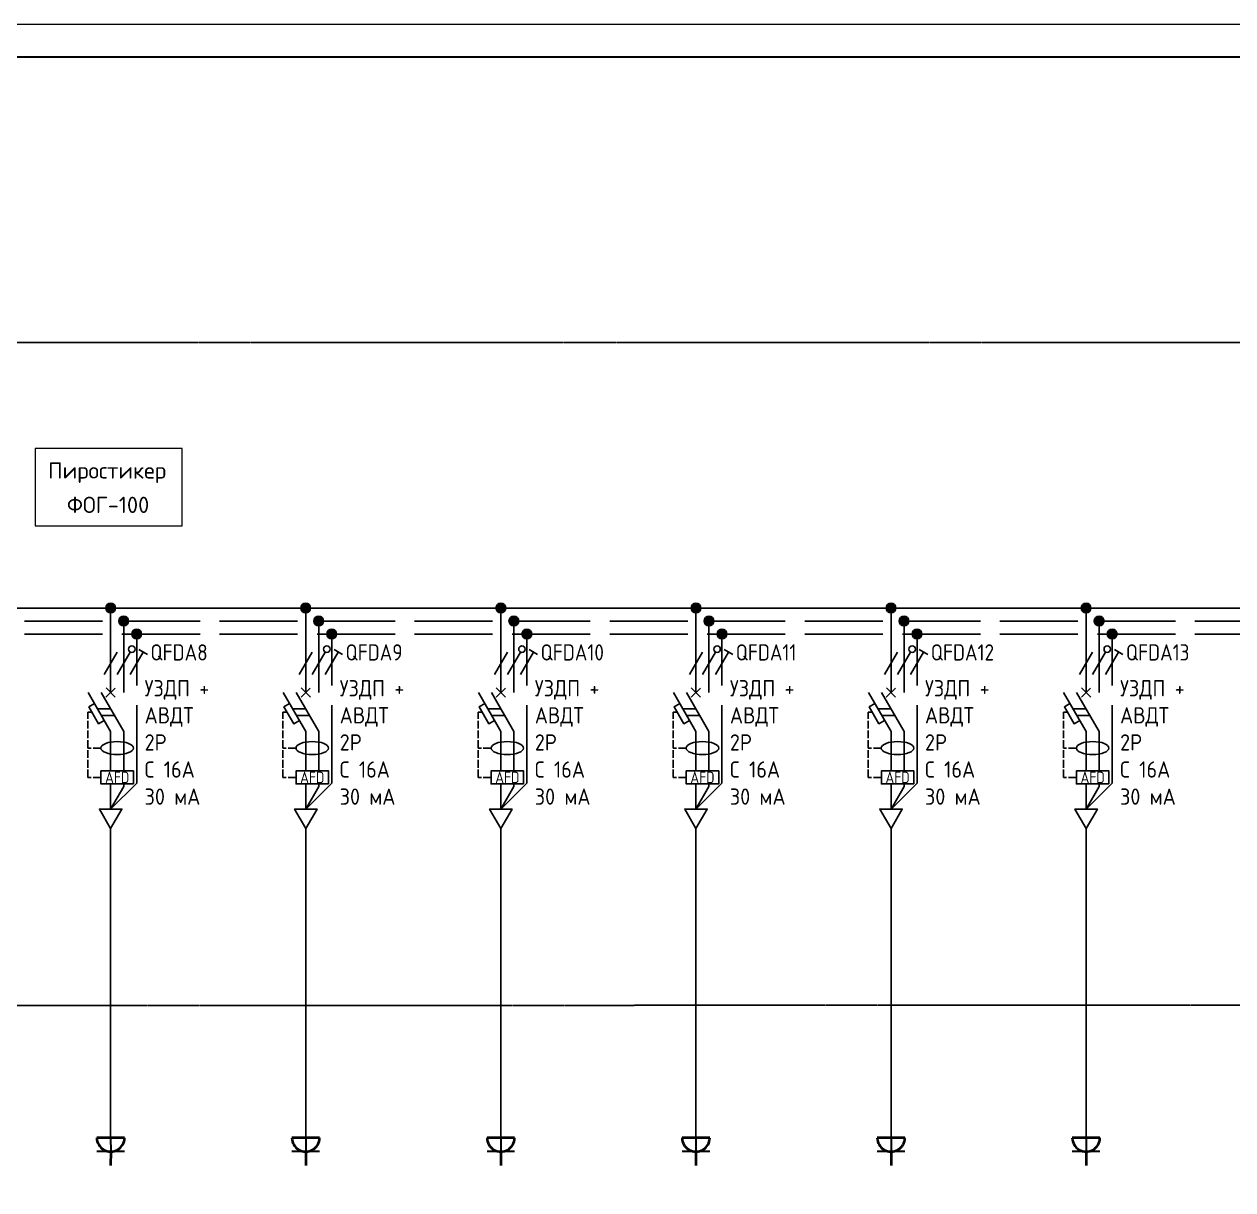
# Model space of a CAD drawing. Header units: millimetres. Extents: x -32 to 417638015, y -35 to 175284279.
# Drawn here: x 456575 to 475161, y 44321 to 62248 of the extents above; entities that cross this region are included whole.
import ezdxf
from ezdxf.enums import TextEntityAlignment as Align

# ---------------------------------------------------------------- set-up
doc = ezdxf.new("R2010")
doc.units = ezdxf.units.MM
doc.linetypes.add('ACAD_ISO02W100', pattern=[15, 12, -3])
doc.linetypes.add('DASHED2', pattern=[0.375, 0.25, -0.125])
for name, color, linetype in [('4_Однолинейная схема', 7, 'Continuous'), ('A-HATCH-WALL', 7, 'Continuous'), ('RAMKA', 7, 'Continuous')]:
    doc.layers.add(name, color=color, linetype=linetype)
doc.layers.add('A-ANNO-NOTE', color=7, linetype='Continuous', lineweight=5)
doc.layers.add('ЭОМ_Розетки быт', color=5, linetype='Continuous', lineweight=30)
doc.styles.add('DS23_Isopeur', font='isocpeur.ttf')
doc.styles.add('GOST Common', font='GOST_Common.ttf', dxfattribs={"width": 0.9, "height": 350})
doc.styles.add('GOST Common ISO', font='GOST_Common.ttf', dxfattribs={"width": 0.9, "height": 2.5})
doc.styles.add('ISOCPEUR_1', font='isocpeur.ttf', dxfattribs={"height": 2.5})
doc.styles.add('RAMKA', font='isocpeur.ttf', dxfattribs={"oblique": 15, "height": 5})
doc.styles.get("Standard").update_dxf_attribs({"font": 'arial.ttf'})

# ---------------------------------------------------------------- blocks, each defined once
blk = doc.blocks.new('IRGA_ФОГ - ФОГ-30-6069955-ЩТ-1_1 _Р_ _')
at = {"layer": 'A-ANNO-NOTE'}
for p, q in [((22.6, 11.87), (0, 11.87)), ((0, 11.87), (0, 0)), ((22.6, 0), (22.6, 11.87)), ((0, 0), (22.6, 0))]:
    blk.add_line(p, q, dxfattribs=at)
at = {"layer": 'A-ANNO-NOTE', "insert": (1.98, 9.74), "char_height": 2.5, "width": 18.34, "attachment_point": 1, "style": 'ISOCPEUR_1', "bg_fill": 3, "box_fill_scale": 1.25, "bg_fill_color": 256, "bg_fill_true_color": 13158600, "bg_fill_transparency": 0}
blk.add_mtext('Пиростикер', dxfattribs=at)
blk = doc.blocks.new('*U1041')
at = {"layer": '4_Однолинейная схема'}
blk.add_line((1109.37, 0), (0, 0), dxfattribs=at)
at = {"layer": '4_Однолинейная схема', "linetype": 'ACAD_ISO02W100'}
for p, q in [((0, -2), (1109.37, -2)), ((0, -4), (1109.37, -4))]:
    blk.add_line(p, q, dxfattribs=at)
blk = doc.blocks.new('*U981')
at = {"lineweight": -2}
h = blk.add_hatch(color=256, dxfattribs=at)
h.dxf.hatch_style = 1
edge = h.paths.add_edge_path()
edge.add_arc((0, 0), 0.75, 0, 360)
at = {"layer": 'A-HATCH-WALL', "lineweight": -2}
h = blk.add_hatch(color=256, dxfattribs=at)
h.dxf.hatch_style = 1
edge = h.paths.add_edge_path()
edge.add_arc((2, -2), 0.75, 0, 360)
h = blk.add_hatch(color=256, dxfattribs=at)
h.dxf.hatch_style = 1
edge = h.paths.add_edge_path()
edge.add_arc((4, -4), 0.75, 0, 360)
at = {"lineweight": -2}
for points in [[(0, -13), (0, 0)], [(0, -25.05), (0, -19), (-3.46, -13)], [(-1.46, -13), (2, -19)], [(-0.73, -13.73), (0.69, -12.31)], [(0.71, -13.71), (-0.71, -12.29)], [(-0.98, -17.3), (-1.85, -17.8), (-3.35, -15.2), (-2.48, -14.7)], [(-2.02, -15.5), (-0.02, -15.5)], [(-1.44, -16.5), (0.56, -16.5)], [(0, -30.92), (0, -27.05)]]:
    blk.add_lwpolyline(points, dxfattribs=at)
at = {"linetype": 'ACAD_ISO02W100', "lineweight": -2}
for points in [[(2, -13), (2, -2)], [(4, -26.92), (4, -4)], [(2, -25.05), (2, -19)], [(0, -30.92), (4, -26.92)], [(0, -30.92), (2, -27.46), (2, -26.97)]]:
    blk.add_lwpolyline(points, dxfattribs=at)
at = {"color": 1, "lineweight": -2}
for points in [[(-1, -10.23), (1, -6.77)], [(1, -10.23), (3, -6.77)], [(3, -10.23), (5, -6.77)], [(4.35, -6.39), (5.65, -7.14)]]:
    blk.add_lwpolyline(points, dxfattribs=at)
at = {"color": 1, "linetype": 'ACAD_ISO02W100', "lineweight": -2, "ltscale": 0.1}
for points in [[(-3.5, -21.53), (-3.5, -21.53), (-3.5, -16), (-2.89, -16)], [(-1.5, -21.53), (-3.5, -21.53)], [(-1.5, -26.05), (-3.5, -26.05), (-3.5, -21.53)]]:
    blk.add_lwpolyline(points, dxfattribs=at)
at = {"lineweight": -2}
blk.add_lwpolyline([(0, -33.92), (-1.73, -30.92), (1.73, -30.92)], close=True, dxfattribs=at)
for centre in [(0, 0), (2, -2), (4, -4)]:
    blk.add_circle(centre, 0.75, dxfattribs=at)
at = {"color": 1, "lineweight": -2}
blk.add_circle((3.25, -6.33), 0.5, dxfattribs=at)
at = {"lineweight": -2}
blk.add_ellipse((1, -21.53), major_axis=(2.5, 0), ratio=0.4, dxfattribs=at)
at = {"style": 'GOST Common ISO', "width": 0.9}
blk.add_attdef('ФАЗА', text='', height=2.5, dxfattribs=at).set_placement((0, 2), align=Align.CENTER)
at = {"lineweight": -2}
blk.add_wipeout([(-1.49, -25.05), (3.5, -25.05), (3.5, -27.05), (-1.49, -27.05)], dxfattribs=at)
blk.add_lwpolyline([(3.5, -27.05), (-1.49, -27.05), (-1.49, -25.05), (3.5, -25.05)], close=True, dxfattribs=at)
at = {"lineweight": -2, "insert": (1, -26.05), "char_height": 1.75, "attachment_point": 5, "style": 'GOST Common ISO'}
blk.add_mtext_dynamic_manual_height_columns('AFD', width=4.9912, gutter_width=12.5, heights=[0], dxfattribs=at)
blk = doc.blocks.new('*U982')
at = {"lineweight": -2}
h = blk.add_hatch(color=256, dxfattribs=at)
h.dxf.hatch_style = 1
edge = h.paths.add_edge_path()
edge.add_arc((0, 0), 0.75, 0, 360)
at = {"layer": 'A-HATCH-WALL', "lineweight": -2}
h = blk.add_hatch(color=256, dxfattribs=at)
h.dxf.hatch_style = 1
edge = h.paths.add_edge_path()
edge.add_arc((2, -2), 0.75, 0, 360)
h = blk.add_hatch(color=256, dxfattribs=at)
h.dxf.hatch_style = 1
edge = h.paths.add_edge_path()
edge.add_arc((4, -4), 0.75, 0, 360)
at = {"lineweight": -2}
for points in [[(0, -13), (0, 0)], [(0, -25.05), (0, -19), (-3.46, -13)], [(-1.46, -13), (2, -19)], [(-0.73, -13.73), (0.69, -12.31)], [(0.71, -13.71), (-0.71, -12.29)], [(-0.98, -17.3), (-1.85, -17.8), (-3.35, -15.2), (-2.48, -14.7)], [(-2.02, -15.5), (-0.02, -15.5)], [(-1.44, -16.5), (0.56, -16.5)], [(0, -30.92), (0, -27.05)]]:
    blk.add_lwpolyline(points, dxfattribs=at)
at = {"linetype": 'ACAD_ISO02W100', "lineweight": -2}
for points in [[(2, -13), (2, -2)], [(4, -26.92), (4, -4)], [(2, -25.05), (2, -19)], [(0, -30.92), (4, -26.92)], [(0, -30.92), (2, -27.46), (2, -26.97)]]:
    blk.add_lwpolyline(points, dxfattribs=at)
at = {"color": 1, "lineweight": -2}
for points in [[(-1, -10.23), (1, -6.77)], [(1, -10.23), (3, -6.77)], [(3, -10.23), (5, -6.77)], [(4.35, -6.39), (5.65, -7.14)]]:
    blk.add_lwpolyline(points, dxfattribs=at)
at = {"color": 1, "linetype": 'ACAD_ISO02W100', "lineweight": -2, "ltscale": 0.1}
for points in [[(-3.5, -21.53), (-3.5, -21.53), (-3.5, -16), (-2.89, -16)], [(-1.5, -21.53), (-3.5, -21.53)], [(-1.5, -26.05), (-3.5, -26.05), (-3.5, -21.53)]]:
    blk.add_lwpolyline(points, dxfattribs=at)
at = {"lineweight": -2}
blk.add_lwpolyline([(0, -33.92), (-1.73, -30.92), (1.73, -30.92)], close=True, dxfattribs=at)
for centre in [(0, 0), (2, -2), (4, -4)]:
    blk.add_circle(centre, 0.75, dxfattribs=at)
at = {"color": 1, "lineweight": -2}
blk.add_circle((3.25, -6.33), 0.5, dxfattribs=at)
at = {"lineweight": -2}
blk.add_ellipse((1, -21.53), major_axis=(2.5, 0), ratio=0.4, dxfattribs=at)
at = {"style": 'GOST Common ISO', "width": 0.9}
blk.add_attdef('ФАЗА', text='', height=2.5, dxfattribs=at).set_placement((0, 2), align=Align.CENTER)
at = {"lineweight": -2}
blk.add_wipeout([(-1.49, -25.05), (3.5, -25.05), (3.5, -27.05), (-1.49, -27.05)], dxfattribs=at)
blk.add_lwpolyline([(3.5, -27.05), (-1.49, -27.05), (-1.49, -25.05), (3.5, -25.05)], close=True, dxfattribs=at)
at = {"lineweight": -2, "insert": (1, -26.05), "char_height": 1.75, "attachment_point": 5, "style": 'GOST Common ISO'}
blk.add_mtext_dynamic_manual_height_columns('AFD', width=4.9912, gutter_width=12.5, heights=[0], dxfattribs=at)
blk = doc.blocks.new('*U983')
at = {"lineweight": -2}
h = blk.add_hatch(color=256, dxfattribs=at)
h.dxf.hatch_style = 1
edge = h.paths.add_edge_path()
edge.add_arc((0, 0), 0.75, 0, 360)
at = {"layer": 'A-HATCH-WALL', "lineweight": -2}
h = blk.add_hatch(color=256, dxfattribs=at)
h.dxf.hatch_style = 1
edge = h.paths.add_edge_path()
edge.add_arc((2, -2), 0.75, 0, 360)
h = blk.add_hatch(color=256, dxfattribs=at)
h.dxf.hatch_style = 1
edge = h.paths.add_edge_path()
edge.add_arc((4, -4), 0.75, 0, 360)
at = {"lineweight": -2}
for points in [[(0, -13), (0, 0)], [(0, -25.05), (0, -19), (-3.46, -13)], [(-1.46, -13), (2, -19)], [(-0.73, -13.73), (0.69, -12.31)], [(0.71, -13.71), (-0.71, -12.29)], [(-0.98, -17.3), (-1.85, -17.8), (-3.35, -15.2), (-2.48, -14.7)], [(-2.02, -15.5), (-0.02, -15.5)], [(-1.44, -16.5), (0.56, -16.5)], [(0, -30.92), (0, -27.05)]]:
    blk.add_lwpolyline(points, dxfattribs=at)
at = {"linetype": 'ACAD_ISO02W100', "lineweight": -2}
for points in [[(2, -13), (2, -2)], [(4, -26.92), (4, -4)], [(2, -25.05), (2, -19)], [(0, -30.92), (4, -26.92)], [(0, -30.92), (2, -27.46), (2, -26.97)]]:
    blk.add_lwpolyline(points, dxfattribs=at)
at = {"color": 1, "lineweight": -2}
for points in [[(-1, -10.23), (1, -6.77)], [(1, -10.23), (3, -6.77)], [(3, -10.23), (5, -6.77)], [(4.35, -6.39), (5.65, -7.14)]]:
    blk.add_lwpolyline(points, dxfattribs=at)
at = {"color": 1, "linetype": 'ACAD_ISO02W100', "lineweight": -2, "ltscale": 0.1}
for points in [[(-3.5, -21.53), (-3.5, -21.53), (-3.5, -16), (-2.89, -16)], [(-1.5, -21.53), (-3.5, -21.53)], [(-1.5, -26.05), (-3.5, -26.05), (-3.5, -21.53)]]:
    blk.add_lwpolyline(points, dxfattribs=at)
at = {"lineweight": -2}
blk.add_lwpolyline([(0, -33.92), (-1.73, -30.92), (1.73, -30.92)], close=True, dxfattribs=at)
for centre in [(0, 0), (2, -2), (4, -4)]:
    blk.add_circle(centre, 0.75, dxfattribs=at)
at = {"color": 1, "lineweight": -2}
blk.add_circle((3.25, -6.33), 0.5, dxfattribs=at)
at = {"lineweight": -2}
blk.add_ellipse((1, -21.53), major_axis=(2.5, 0), ratio=0.4, dxfattribs=at)
at = {"style": 'GOST Common ISO', "width": 0.9}
blk.add_attdef('ФАЗА', text='', height=2.5, dxfattribs=at).set_placement((0, 2), align=Align.CENTER)
at = {"lineweight": -2}
blk.add_wipeout([(-1.49, -25.05), (3.5, -25.05), (3.5, -27.05), (-1.49, -27.05)], dxfattribs=at)
blk.add_lwpolyline([(3.5, -27.05), (-1.49, -27.05), (-1.49, -25.05), (3.5, -25.05)], close=True, dxfattribs=at)
at = {"lineweight": -2, "insert": (1, -26.05), "char_height": 1.75, "attachment_point": 5, "style": 'GOST Common ISO'}
blk.add_mtext_dynamic_manual_height_columns('AFD', width=4.9912, gutter_width=12.5, heights=[0], dxfattribs=at)
blk = doc.blocks.new('*U984')
at = {"lineweight": -2}
h = blk.add_hatch(color=256, dxfattribs=at)
h.dxf.hatch_style = 1
edge = h.paths.add_edge_path()
edge.add_arc((0, 0), 0.75, 0, 360)
at = {"layer": 'A-HATCH-WALL', "lineweight": -2}
h = blk.add_hatch(color=256, dxfattribs=at)
h.dxf.hatch_style = 1
edge = h.paths.add_edge_path()
edge.add_arc((2, -2), 0.75, 0, 360)
h = blk.add_hatch(color=256, dxfattribs=at)
h.dxf.hatch_style = 1
edge = h.paths.add_edge_path()
edge.add_arc((4, -4), 0.75, 0, 360)
at = {"lineweight": -2}
for points in [[(0, -13), (0, 0)], [(0, -25.05), (0, -19), (-3.46, -13)], [(-1.46, -13), (2, -19)], [(-0.73, -13.73), (0.69, -12.31)], [(0.71, -13.71), (-0.71, -12.29)], [(-0.98, -17.3), (-1.85, -17.8), (-3.35, -15.2), (-2.48, -14.7)], [(-2.02, -15.5), (-0.02, -15.5)], [(-1.44, -16.5), (0.56, -16.5)], [(0, -30.92), (0, -27.05)]]:
    blk.add_lwpolyline(points, dxfattribs=at)
at = {"linetype": 'ACAD_ISO02W100', "lineweight": -2}
for points in [[(2, -13), (2, -2)], [(4, -26.92), (4, -4)], [(2, -25.05), (2, -19)], [(0, -30.92), (4, -26.92)], [(0, -30.92), (2, -27.46), (2, -26.97)]]:
    blk.add_lwpolyline(points, dxfattribs=at)
at = {"color": 1, "lineweight": -2}
for points in [[(-1, -10.23), (1, -6.77)], [(1, -10.23), (3, -6.77)], [(3, -10.23), (5, -6.77)], [(4.35, -6.39), (5.65, -7.14)]]:
    blk.add_lwpolyline(points, dxfattribs=at)
at = {"color": 1, "linetype": 'ACAD_ISO02W100', "lineweight": -2, "ltscale": 0.1}
for points in [[(-3.5, -21.53), (-3.5, -21.53), (-3.5, -16), (-2.89, -16)], [(-1.5, -21.53), (-3.5, -21.53)], [(-1.5, -26.05), (-3.5, -26.05), (-3.5, -21.53)]]:
    blk.add_lwpolyline(points, dxfattribs=at)
at = {"lineweight": -2}
blk.add_lwpolyline([(0, -33.92), (-1.73, -30.92), (1.73, -30.92)], close=True, dxfattribs=at)
for centre in [(0, 0), (2, -2), (4, -4)]:
    blk.add_circle(centre, 0.75, dxfattribs=at)
at = {"color": 1, "lineweight": -2}
blk.add_circle((3.25, -6.33), 0.5, dxfattribs=at)
at = {"lineweight": -2}
blk.add_ellipse((1, -21.53), major_axis=(2.5, 0), ratio=0.4, dxfattribs=at)
at = {"style": 'GOST Common ISO', "width": 0.9}
blk.add_attdef('ФАЗА', text='', height=2.5, dxfattribs=at).set_placement((0, 2), align=Align.CENTER)
at = {"lineweight": -2}
blk.add_wipeout([(-1.49, -25.05), (3.5, -25.05), (3.5, -27.05), (-1.49, -27.05)], dxfattribs=at)
blk.add_lwpolyline([(3.5, -27.05), (-1.49, -27.05), (-1.49, -25.05), (3.5, -25.05)], close=True, dxfattribs=at)
at = {"lineweight": -2, "insert": (1, -26.05), "char_height": 1.75, "attachment_point": 5, "style": 'GOST Common ISO'}
blk.add_mtext_dynamic_manual_height_columns('AFD', width=4.9912, gutter_width=12.5, heights=[0], dxfattribs=at)
blk = doc.blocks.new('*U985')
at = {"lineweight": -2}
h = blk.add_hatch(color=256, dxfattribs=at)
h.dxf.hatch_style = 1
edge = h.paths.add_edge_path()
edge.add_arc((0, 0), 0.75, 0, 360)
at = {"layer": 'A-HATCH-WALL', "lineweight": -2}
h = blk.add_hatch(color=256, dxfattribs=at)
h.dxf.hatch_style = 1
edge = h.paths.add_edge_path()
edge.add_arc((2, -2), 0.75, 0, 360)
h = blk.add_hatch(color=256, dxfattribs=at)
h.dxf.hatch_style = 1
edge = h.paths.add_edge_path()
edge.add_arc((4, -4), 0.75, 0, 360)
at = {"lineweight": -2}
for points in [[(0, -13), (0, 0)], [(0, -25.05), (0, -19), (-3.46, -13)], [(-1.46, -13), (2, -19)], [(-0.73, -13.73), (0.69, -12.31)], [(0.71, -13.71), (-0.71, -12.29)], [(-0.98, -17.3), (-1.85, -17.8), (-3.35, -15.2), (-2.48, -14.7)], [(-2.02, -15.5), (-0.02, -15.5)], [(-1.44, -16.5), (0.56, -16.5)], [(0, -30.92), (0, -27.05)]]:
    blk.add_lwpolyline(points, dxfattribs=at)
at = {"linetype": 'ACAD_ISO02W100', "lineweight": -2}
for points in [[(2, -13), (2, -2)], [(4, -26.92), (4, -4)], [(2, -25.05), (2, -19)], [(0, -30.92), (4, -26.92)], [(0, -30.92), (2, -27.46), (2, -26.97)]]:
    blk.add_lwpolyline(points, dxfattribs=at)
at = {"color": 1, "lineweight": -2}
for points in [[(-1, -10.23), (1, -6.77)], [(1, -10.23), (3, -6.77)], [(3, -10.23), (5, -6.77)], [(4.35, -6.39), (5.65, -7.14)]]:
    blk.add_lwpolyline(points, dxfattribs=at)
at = {"color": 1, "linetype": 'ACAD_ISO02W100', "lineweight": -2, "ltscale": 0.1}
for points in [[(-3.5, -21.53), (-3.5, -21.53), (-3.5, -16), (-2.89, -16)], [(-1.5, -21.53), (-3.5, -21.53)], [(-1.5, -26.05), (-3.5, -26.05), (-3.5, -21.53)]]:
    blk.add_lwpolyline(points, dxfattribs=at)
at = {"lineweight": -2}
blk.add_lwpolyline([(0, -33.92), (-1.73, -30.92), (1.73, -30.92)], close=True, dxfattribs=at)
for centre in [(0, 0), (2, -2), (4, -4)]:
    blk.add_circle(centre, 0.75, dxfattribs=at)
at = {"color": 1, "lineweight": -2}
blk.add_circle((3.25, -6.33), 0.5, dxfattribs=at)
at = {"lineweight": -2}
blk.add_ellipse((1, -21.53), major_axis=(2.5, 0), ratio=0.4, dxfattribs=at)
at = {"style": 'GOST Common ISO', "width": 0.9}
blk.add_attdef('ФАЗА', text='', height=2.5, dxfattribs=at).set_placement((0, 2), align=Align.CENTER)
at = {"lineweight": -2}
blk.add_wipeout([(-1.49, -25.05), (3.5, -25.05), (3.5, -27.05), (-1.49, -27.05)], dxfattribs=at)
blk.add_lwpolyline([(3.5, -27.05), (-1.49, -27.05), (-1.49, -25.05), (3.5, -25.05)], close=True, dxfattribs=at)
at = {"lineweight": -2, "insert": (1, -26.05), "char_height": 1.75, "attachment_point": 5, "style": 'GOST Common ISO'}
blk.add_mtext_dynamic_manual_height_columns('AFD', width=4.9912, gutter_width=12.5, heights=[0], dxfattribs=at)
blk = doc.blocks.new('*U1014')
at = {"lineweight": -2}
h = blk.add_hatch(color=256, dxfattribs=at)
h.dxf.hatch_style = 1
edge = h.paths.add_edge_path()
edge.add_arc((0, 0), 0.75, 0, 360)
at = {"layer": 'A-HATCH-WALL', "lineweight": -2}
h = blk.add_hatch(color=256, dxfattribs=at)
h.dxf.hatch_style = 1
edge = h.paths.add_edge_path()
edge.add_arc((2, -2), 0.75, 0, 360)
h = blk.add_hatch(color=256, dxfattribs=at)
h.dxf.hatch_style = 1
edge = h.paths.add_edge_path()
edge.add_arc((4, -4), 0.75, 0, 360)
at = {"lineweight": -2}
for points in [[(0, -13), (0, 0)], [(0, -25.05), (0, -19), (-3.46, -13)], [(-1.46, -13), (2, -19)], [(-0.73, -13.73), (0.69, -12.31)], [(0.71, -13.71), (-0.71, -12.29)], [(-0.98, -17.3), (-1.85, -17.8), (-3.35, -15.2), (-2.48, -14.7)], [(-2.02, -15.5), (-0.02, -15.5)], [(-1.44, -16.5), (0.56, -16.5)], [(0, -30.92), (0, -27.05)]]:
    blk.add_lwpolyline(points, dxfattribs=at)
at = {"linetype": 'ACAD_ISO02W100', "lineweight": -2}
for points in [[(2, -13), (2, -2)], [(4, -26.92), (4, -4)], [(2, -25.05), (2, -19)], [(0, -30.92), (4, -26.92)], [(0, -30.92), (2, -27.46), (2, -26.97)]]:
    blk.add_lwpolyline(points, dxfattribs=at)
at = {"color": 1, "lineweight": -2}
for points in [[(-1, -10.23), (1, -6.77)], [(1, -10.23), (3, -6.77)], [(3, -10.23), (5, -6.77)], [(4.35, -6.39), (5.65, -7.14)]]:
    blk.add_lwpolyline(points, dxfattribs=at)
at = {"color": 1, "linetype": 'ACAD_ISO02W100', "lineweight": -2, "ltscale": 0.1}
for points in [[(-3.5, -21.53), (-3.5, -21.53), (-3.5, -16), (-2.89, -16)], [(-1.5, -21.53), (-3.5, -21.53)], [(-1.5, -26.05), (-3.5, -26.05), (-3.5, -21.53)]]:
    blk.add_lwpolyline(points, dxfattribs=at)
at = {"lineweight": -2}
blk.add_lwpolyline([(0, -33.92), (-1.73, -30.92), (1.73, -30.92)], close=True, dxfattribs=at)
for centre in [(0, 0), (2, -2), (4, -4)]:
    blk.add_circle(centre, 0.75, dxfattribs=at)
at = {"color": 1, "lineweight": -2}
blk.add_circle((3.25, -6.33), 0.5, dxfattribs=at)
at = {"lineweight": -2}
blk.add_ellipse((1, -21.53), major_axis=(2.5, 0), ratio=0.4, dxfattribs=at)
at = {"style": 'GOST Common ISO', "width": 0.9}
blk.add_attdef('ФАЗА', text='', height=2.5, dxfattribs=at).set_placement((0, 2), align=Align.CENTER)
at = {"lineweight": -2}
blk.add_wipeout([(-1.49, -25.05), (3.5, -25.05), (3.5, -27.05), (-1.49, -27.05)], dxfattribs=at)
blk.add_lwpolyline([(3.5, -27.05), (-1.49, -27.05), (-1.49, -25.05), (3.5, -25.05)], close=True, dxfattribs=at)
at = {"lineweight": -2, "insert": (1, -26.05), "char_height": 1.75, "attachment_point": 5, "style": 'GOST Common ISO'}
blk.add_mtext_dynamic_manual_height_columns('AFD', width=4.9912, gutter_width=12.5, heights=[0], dxfattribs=at)
blk = doc.blocks.new('*U74')
at = {"color": 0, "lineweight": 40}
for p, q in [((18, 249), (-18, -249)), ((249, -18), (499, -37))]:
    blk.add_line(p, q, dxfattribs=at)
at = {"color": 0}
for p, q in [((268, 231), (231, -268)), ((0, 0), (249, -18))]:
    blk.add_line(p, q, dxfattribs=at)
at = {"color": 0, "lineweight": 40}
blk.add_arc((0, 0), 250, 265.799, 85.799, dxfattribs=at)
at = {"color": 7, "style": 'GOST Common', "width": 0.9}
for tag, p in [('КОЛВО', (36, 425)), ('ВЫСОТА', (294, -391))]:
    blk.add_attdef(tag, p, '', height=350, dxfattribs=at)
at = {"color": 7, "linetype": 'ByBlock', "style": 'GOST Common', "width": 0.9}
blk.add_attdef('ГРУППА', text='', height=350, dxfattribs=at).set_placement((-568, 0), align=Align.RIGHT)
blk = doc.blocks.new('*U954')
at = {"linetype": 'ByBlock', "lineweight": -2}
blk.add_lwpolyline([(0, -1), (0, 838.3)], dxfattribs=at)
at = {"layer": 'ЭОМ_Розетки быт', "color": 0, "xscale": 0.15, "yscale": 0.15, "zscale": 0.15, "rotation": 274.1958433846598}
blk.add_blockref('*U74', (0, -1), dxfattribs=at)
at = {"style": 'GOST Common ISO'}
for tag, p in [('ТРАССА', (-0.3, 0)), ('1_СТРОКА', (4.4, 0)), ('2_СТРОКА', (9.2, 0)), ('3_СТРОКА', (13.9, 0)), ('4_СТРОКА', (18.4, -0.2))]:
    blk.add_attdef(tag, p, '', height=2.5, rotation=90, dxfattribs=at)
blk = doc.blocks.new('*U955')
at = {"linetype": 'ByBlock', "lineweight": -2}
blk.add_lwpolyline([(0, -1), (0, 838.3)], dxfattribs=at)
at = {"layer": 'ЭОМ_Розетки быт', "color": 0, "xscale": 0.15, "yscale": 0.15, "zscale": 0.15, "rotation": 274.1958433846598}
blk.add_blockref('*U74', (0, -1), dxfattribs=at)
at = {"style": 'GOST Common ISO'}
for tag, p in [('ТРАССА', (-0.3, 0)), ('1_СТРОКА', (4.4, 0)), ('2_СТРОКА', (9.2, 0)), ('3_СТРОКА', (13.9, 0)), ('4_СТРОКА', (18.4, -0.2))]:
    blk.add_attdef(tag, p, '', height=2.5, rotation=90, dxfattribs=at)
blk = doc.blocks.new('*U956')
at = {"linetype": 'ByBlock', "lineweight": -2}
blk.add_lwpolyline([(0, -1), (0, 838.3)], dxfattribs=at)
at = {"layer": 'ЭОМ_Розетки быт', "color": 0, "xscale": 0.15, "yscale": 0.15, "zscale": 0.15, "rotation": 274.1958433846598}
blk.add_blockref('*U74', (0, -1), dxfattribs=at)
at = {"style": 'GOST Common ISO'}
for tag, p in [('ТРАССА', (-0.3, 0)), ('1_СТРОКА', (4.4, 0)), ('2_СТРОКА', (9.2, 0)), ('3_СТРОКА', (13.9, 0)), ('4_СТРОКА', (18.4, -0.2))]:
    blk.add_attdef(tag, p, '', height=2.5, rotation=90, dxfattribs=at)
blk = doc.blocks.new('*U957')
at = {"linetype": 'ByBlock', "lineweight": -2}
blk.add_lwpolyline([(0, -1), (0, 838.3)], dxfattribs=at)
at = {"layer": 'ЭОМ_Розетки быт', "color": 0, "xscale": 0.15, "yscale": 0.15, "zscale": 0.15, "rotation": 274.1958433846598}
blk.add_blockref('*U74', (0, -1), dxfattribs=at)
at = {"style": 'GOST Common ISO'}
for tag, p in [('ТРАССА', (-0.3, 0)), ('1_СТРОКА', (4.4, 0)), ('2_СТРОКА', (9.2, 0)), ('3_СТРОКА', (13.9, 0)), ('4_СТРОКА', (18.4, -0.2))]:
    blk.add_attdef(tag, p, '', height=2.5, rotation=90, dxfattribs=at)
blk = doc.blocks.new('*U958')
at = {"linetype": 'ByBlock', "lineweight": -2}
blk.add_lwpolyline([(0, -1), (0, 838.3)], dxfattribs=at)
at = {"layer": 'ЭОМ_Розетки быт', "color": 0, "xscale": 0.15, "yscale": 0.15, "zscale": 0.15, "rotation": 274.1958433846598}
blk.add_blockref('*U74', (0, -1), dxfattribs=at)
at = {"style": 'GOST Common ISO'}
for tag, p in [('ТРАССА', (-0.3, 0)), ('1_СТРОКА', (4.4, 0)), ('2_СТРОКА', (9.2, 0)), ('3_СТРОКА', (13.9, 0)), ('4_СТРОКА', (18.4, -0.2))]:
    blk.add_attdef(tag, p, '', height=2.5, rotation=90, dxfattribs=at)
blk = doc.blocks.new('*U959')
at = {"linetype": 'ByBlock', "lineweight": -2}
blk.add_lwpolyline([(0, -1), (0, 838.3)], dxfattribs=at)
at = {"layer": 'ЭОМ_Розетки быт', "color": 0, "xscale": 0.15, "yscale": 0.15, "zscale": 0.15, "rotation": 274.1958433846598}
blk.add_blockref('*U74', (0, -1), dxfattribs=at)
at = {"style": 'GOST Common ISO'}
for tag, p in [('ТРАССА', (-0.3, 0)), ('1_СТРОКА', (4.4, 0)), ('2_СТРОКА', (9.2, 0)), ('3_СТРОКА', (13.9, 0)), ('4_СТРОКА', (18.4, -0.2))]:
    blk.add_attdef(tag, p, '', height=2.5, rotation=90, dxfattribs=at)
blk = doc.blocks.new('*U972')
at = {"lineweight": 5, "transparency": 33554687}
blk.add_lwpolyline([(0, 0), (0, 420), (1486, 420), (1486, 0)], close=True, dxfattribs=at)
at = {"lineweight": 30, "transparency": 33554687}
blk.add_lwpolyline([(20, 5), (20, 415), (1481, 415), (1481, 5)], close=True, dxfattribs=at)
at = {"transparency": 33554687, "style": 'RAMKA', "oblique": 15, "width": 0.9}
for tag, height, p in [('СТРАНИЦА', 0.00025, (1481, 415)), ('ДАТА1', 2.5, (1356, 32.5)), ('ДАТА2', 2.5, (1356, 27.5)), ('СТАДИЯ', 2.5, (1438.5, 25)), ('ЛИСТ', 2.5, (1453.5, 25)), ('ЛИСТОВ', 2.5, (1471, 25)), ('ДАТА3', 2.5, (1356, 22.5)), ('ДАТА4', 2.5, (1356, 17.5)), ('ДАТА5', 2.5, (1356, 12.5)), ('ДАТА6', 2.5, (1356, 7.5))]:
    blk.add_attdef(tag, text='', height=height, dxfattribs=at).set_placement(p, align=Align.MIDDLE_CENTER)
at = {"transparency": 33554687, "style": 'RAMKA', "oblique": 15, "width": 0.9, "flags": 8}
blk.add_attdef('ШИФР', text='', height=5, dxfattribs=at).set_placement((1421, 55), align=Align.MIDDLE_CENTER)
at = {"transparency": 33554687, "style": 'RAMKA', "oblique": 15, "width": 0.9}
for tag, p in [('ДОЛЖНОСТЬ1', (1297, 32.5)), ('ФИО1', (1317, 32.5)), ('ДОЛЖНОСТЬ2', (1297, 27.5)), ('ФИО2', (1317, 27.5)), ('ДОЛЖНОСТЬ3', (1297, 22.5)), ('ФИО3', (1317, 22.5)), ('ДОЛЖНОСТЬ4', (1297, 17.5)), ('ФИО4', (1317, 17.5)), ('ДОЛЖНОСТЬ5', (1297, 12.5)), ('ФИО5', (1317, 12.5)), ('ДОЛЖНОСТЬ6', (1297, 7.5)), ('ФИО6', (1317, 7.5))]:
    blk.add_attdef(tag, text='', height=2.5, dxfattribs=at).set_placement(p, align=Align.MIDDLE_LEFT)
at = {"lineweight": 13, "transparency": 33554687, "oblique": 15, "width": 0.9}
for tag, flags, p in [('НАИМЕНОВАНИЕ', 128, (1396, 12.5)), ('КОМПАНИЯ', 15, (1456, 12.5))]:
    blk.add_attdef(tag, text='', height=2.5, dxfattribs=dict(at, flags=flags)).set_placement(p, align=Align.MIDDLE_CENTER)
at = {"transparency": 33554687, "style": 'RAMKA', "oblique": 15, "width": 0.9, "flags": 8}
blk.add_attdef('ФОРМАТЛИСТА', text='', height=2.5, dxfattribs=at).set_placement((1452, 2.5), align=Align.MIDDLE_LEFT)
at = {"lineweight": 5, "transparency": 33554687, "oblique": 15, "width": 0.9, "flags": 128}
blk.add_attdef('ОБЪЕКТ', text='', height=2.5, dxfattribs=at).set_placement((1421, 42.5), align=Align.MIDDLE_CENTER)

msp = doc.modelspace()

# ---------------------------------------------------------------- linework, layer by layer
at = {"linetype": 'DASHED2'}
msp.add_lwpolyline([(434202, 47151), (434202, 57354), (547639, 57354), (547636, 47176)], close=True, dxfattribs=at)

# ---------------------------------------------------------------- block references
at = {"layer": '4_Однолинейная схема', "color": 0, "xscale": 100, "yscale": 100, "zscale": 100}
msp.add_blockref('*U1041', (435579, 53268), dxfattribs=at)

# ---------------------------------------------------------------- texts
at = {"char_height": 250, "width": 849.79, "attachment_point": 1, "style": 'GOST Common'}
for s, insert in [('QFDA8', (458516, 52711)), ('QFDA9', (461516, 52711)), ('QFDA10', (464516, 52711)), ('QFDA11', (467516, 52711)), ('QFDA12', (470516, 52711)), ('QFDA13', (473516, 52711))]:
    msp.add_mtext(s, dxfattribs=dict(at, insert=insert))

# ---------------------------------------------------------------- next in the draw order: block references
at = {"xscale": 100, "yscale": 100, "zscale": 100}
for name, p in [('*U981', (457905, 53268)), ('*U982', (460905, 53268)), ('*U983', (463905, 53268)), ('*U984', (466905, 53268)), ('*U985', (469905, 53268)), ('*U1014', (472905, 53268))]:
    msp.add_blockref(name, p, dxfattribs=at)
at = {"layer": 'A-ANNO-NOTE', "xscale": 100, "yscale": 100, "zscale": 100}
msp.add_blockref('IRGA_ФОГ - ФОГ-30-6069955-ЩТ-1_1 _Р_ _', (456746, 54535), dxfattribs=at)

# ---------------------------------------------------------------- next in the draw order: block references
at = {"color": 1, "xscale": 5.664893170372438, "yscale": 5.664893170372438, "zscale": 5.664893170372438}
for name, p in [('*U954', (457905, 45127)), ('*U955', (460905, 45127)), ('*U956', (463905, 45127)), ('*U957', (466905, 45127)), ('*U958', (469905, 45127)), ('*U959', (472905, 45127))]:
    msp.add_blockref(name, p, dxfattribs=at)
at = {"layer": 'RAMKA', "transparency": 33554687, "xscale": 100, "yscale": 100, "zscale": 100}
msp.add_blockref('*U972', (423003, 20248), dxfattribs=at)

# ---------------------------------------------------------------- next in the draw order: texts
at = {"char_height": 250, "attachment_point": 1}
for s, insert, width, style in [('ФОГ', (457232, 54980), 761.6, 'ISOCPEUR_1'), ('-100', (457860, 54980), 649.37, 'ISOCPEUR_1'), ('{\\W0.9;УЗДП + АВДТ\\P2Р\\PС 16А\\P30 мА}', (458427, 52160), 1244.38, 'DS23_Isopeur'), ('{\\W0.9;УЗДП + АВДТ\\P2Р\\PС 16А\\P30 мА}', (461427, 52160), 1244.38, 'DS23_Isopeur'), ('{\\W0.9;УЗДП + АВДТ\\P2Р\\PС 16А\\P30 мА}', (464427, 52160), 1244.38, 'DS23_Isopeur'), ('{\\W0.9;УЗДП + АВДТ\\P2Р\\PС 16А\\P30 мА}', (467427, 52160), 1244.38, 'DS23_Isopeur'), ('{\\W0.9;УЗДП + АВДТ\\P2Р\\PС 16А\\P30 мА}', (470427, 52160), 1244.38, 'DS23_Isopeur'), ('{\\W0.9;УЗДП + АВДТ\\P2Р\\PС 16А\\P30 мА}', (473427, 52160), 1244.38, 'DS23_Isopeur')]:
    msp.add_mtext(s, dxfattribs=dict(at, insert=insert, width=width, style=style))

doc.saveas('drawing.dxf')
